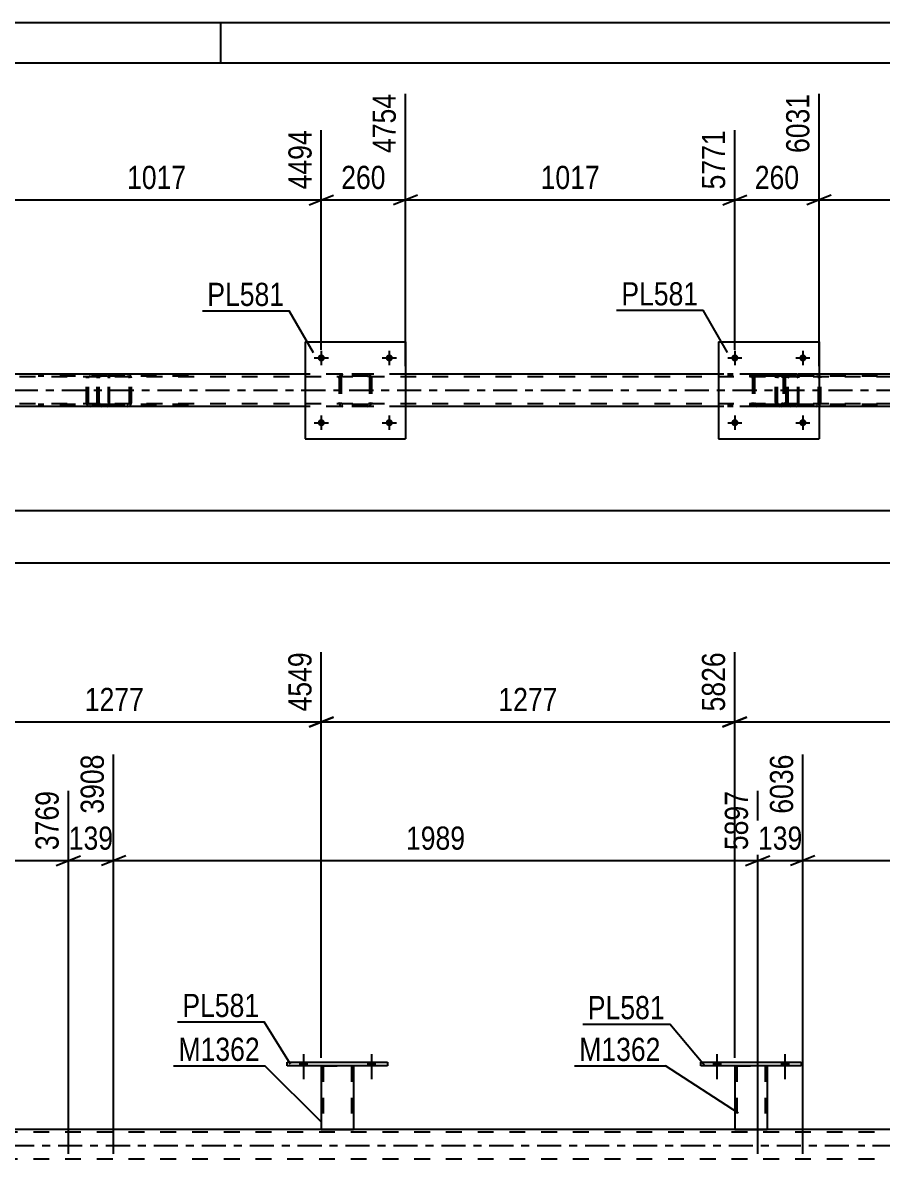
# Model space of a CAD drawing. Header units: millimetres. Extents: x 0 to 841, y 0 to 594.
# Drawn here: x 186.5 to 292.7, y 453.6 to 594 of the extents above; entities that cross this region are included whole.
import ezdxf

# ---------------------------------------------------------------- set-up
doc = ezdxf.new("R2010")
doc.units = ezdxf.units.MM
doc.linetypes.add('DXK_LINE_DOT2', pattern=[3.9198, 1.9599, -1.9599])
doc.linetypes.add('DXK_LINE_DOT3', pattern=[5.9187, 2.979, -0.9799, 0.9799, -0.9799])
doc.styles.add('Arial Narrow', font='ARIALN.TTF', dxfattribs={"height": 0.2})

# ---------------------------------------------------------------- blocks, each defined once
blk = doc.blocks.new('Unknown-247343380-1135 - 18088')
at = {"color": 5, "linetype": 'Continuous'}
for p, q in [((841, 594), (0, 594)), ((211, 589), (211, 594)), ((836, 589), (5, 589))]:
    blk.add_line(p, q, dxfattribs=at)
blk = doc.blocks.new('Part-247343380-18726 - 4602')
at = {"color": 7, "linetype": 'DXK_LINE_DOT2'}
for p, q in [((276.99, 550.55), (277.17, 550.59)), ((277.17, 550.59), (276.99, 550.55)), ((280.21, 550.59), (277.17, 550.59)), ((280.21, 550.59), (280.4, 550.55)), ((280.4, 550.55), (280.21, 550.59)), ((276.69, 550.11), (276.73, 550.29)), ((276.73, 550.29), (276.69, 550.11)), ((276.69, 550.11), (276.69, 547.07)), ((276.93, 550.11), (276.95, 550.2)), ((276.93, 550.11), (276.93, 547.07)), ((276.95, 550.2), (277, 550.28)), ((277, 550.28), (277.08, 550.33)), ((277.08, 550.33), (277.17, 550.35)), ((280.21, 550.35), (277.17, 550.35)), ((280.21, 550.35), (280.3, 550.33)), ((280.3, 550.33), (280.38, 550.28)), ((280.38, 550.28), (280.43, 550.2)), ((280.43, 550.2), (280.45, 550.11)), ((280.45, 550.11), (280.45, 547.07)), ((280.66, 550.29), (280.69, 550.11)), ((280.69, 550.11), (280.66, 550.29)), ((280.69, 550.11), (280.69, 547.07)), ((276.73, 546.88), (276.69, 547.07)), ((276.69, 547.07), (276.73, 546.88)), ((276.95, 546.98), (276.93, 547.07)), ((277, 546.9), (276.95, 546.98)), ((277.17, 546.59), (276.99, 546.62)), ((276.99, 546.62), (277.17, 546.59)), ((277.08, 546.85), (277, 546.9)), ((277.17, 546.83), (277.08, 546.85)), ((280.21, 546.83), (277.17, 546.83)), ((280.21, 546.59), (277.17, 546.59)), ((280.3, 546.85), (280.21, 546.83)), ((280.4, 546.62), (280.21, 546.59)), ((280.21, 546.59), (280.4, 546.62)), ((280.38, 546.9), (280.3, 546.85)), ((280.43, 546.98), (280.38, 546.9)), ((280.45, 547.07), (280.43, 546.98)), ((280.69, 547.07), (280.66, 546.88)), ((280.66, 546.88), (280.69, 547.07))]:
    blk.add_line(p, q, dxfattribs=at)
at = {"color": 7, "linetype": 'DXK_LINE_DOT3'}
blk.add_line((278.69, 548.59), (278.69, 548.59), dxfattribs=at)
at = {"color": 7, "linetype": 'DXK_LINE_DOT2'}
for centre, start, end in [((277.17, 550.11), 112.5, 157.5), ((277.17, 550.11), 112.5, 157.5), ((280.21, 550.11), 22.5, 67.5), ((280.21, 550.11), 22.5, 67.5), ((277.17, 547.07), 202.5, 247.5), ((277.17, 547.07), 202.5, 247.5), ((280.21, 547.07), 292.5, 337.5), ((280.21, 547.07), 292.5, 337.5)]:
    blk.add_arc(centre, 0.48, start, end, dxfattribs=at)
blk = doc.blocks.new('Part-247343380-4609 - 4602')
at = {"color": 7, "linetype": 'DXK_LINE_DOT2'}
for p, q in [((196.98, 550.59), (188.43, 550.59)), ((194.89, 550.59), (194.7, 550.55)), ((195.71, 550.59), (195.71, 550.35)), ((197.09, 550.55), (196.98, 550.59)), ((197.17, 550.45), (197.09, 550.55)), ((197.23, 550.29), (197.17, 550.45)), ((196.98, 550.35), (188.43, 550.35)), ((194.42, 550.24), (194.39, 550.11)), ((194.39, 547.07), (194.39, 550.11)), ((194.43, 550.29), (194.42, 550.24)), ((194.64, 550.11), (194.66, 550.2)), ((194.64, 547.07), (194.64, 550.11)), ((194.66, 550.2), (194.71, 550.28)), ((194.71, 550.28), (194.79, 550.33)), ((194.79, 550.33), (194.89, 550.35)), ((196.98, 550.35), (197.03, 550.33)), ((197.03, 550.33), (197.08, 550.28)), ((197.08, 550.28), (197.11, 550.2)), ((197.11, 550.2), (197.12, 550.11)), ((197.12, 547.07), (197.12, 550.11)), ((197.25, 550.11), (197.23, 550.29)), ((197.25, 547.07), (197.25, 550.11)), ((196.98, 546.83), (188.43, 546.83)), ((196.98, 546.59), (188.43, 546.59)), ((194.39, 547.07), (194.41, 546.98)), ((194.41, 546.98), (194.43, 546.88)), ((194.65, 547), (194.64, 547.07)), ((194.66, 546.98), (194.65, 547)), ((194.71, 546.9), (194.66, 546.98)), ((194.7, 546.62), (194.89, 546.59)), ((194.79, 546.85), (194.71, 546.9)), ((194.89, 546.83), (194.79, 546.85)), ((195.71, 546.59), (195.71, 546.83)), ((197.03, 546.85), (196.98, 546.83)), ((196.98, 546.59), (197.09, 546.62)), ((197.08, 546.9), (197.03, 546.85)), ((197.11, 546.98), (197.08, 546.9)), ((197.09, 546.62), (197.17, 546.73)), ((197.12, 547.07), (197.11, 546.98)), ((197.17, 546.73), (197.23, 546.88)), ((197.23, 546.88), (197.25, 547.07))]:
    blk.add_line(p, q, dxfattribs=at)
blk.add_arc((194.88, 547.08), 0.492, 203.8494, 248.8059, dxfattribs=at)
blk = doc.blocks.new('Part-247343380-4740 - 4602')
at = {"color": 2, "linetype": 'Continuous'}
for p, q in [((221.41, 550.59), (182.73, 550.59)), ((272.49, 550.59), (233.81, 550.59)), ((323.57, 550.59), (284.89, 550.59)), ((221.41, 546.59), (182.73, 546.59)), ((272.49, 546.59), (233.81, 546.59)), ((323.57, 546.59), (284.89, 546.59))]:
    blk.add_line(p, q, dxfattribs=at)
at = {"color": 7, "linetype": 'DXK_LINE_DOT2'}
for p, q in [((233.81, 550.59), (221.41, 550.59)), ((284.89, 550.59), (272.49, 550.59)), ((764.32, 550.27), (102.57, 550.27)), ((764.32, 546.91), (102.57, 546.91)), ((233.81, 546.59), (221.41, 546.59)), ((284.89, 546.59), (272.49, 546.59))]:
    blk.add_line(p, q, dxfattribs=at)
at = {"color": 7, "linetype": 'DXK_LINE_DOT3'}
blk.add_line((102.57, 548.59), (764.32, 548.59), dxfattribs=at)
blk = doc.blocks.new('Part-247343380-4612 - 4602')
at = {"color": 7, "linetype": 'DXK_LINE_DOT2'}
for p, q in [((196.22, 550.59), (196.02, 550.55)), ((206.99, 550.59), (196.22, 550.59)), ((199.65, 550.55), (199.45, 550.59)), ((195.73, 550.24), (195.71, 550.11)), ((195.71, 547.07), (195.71, 550.11)), ((195.74, 550.29), (195.73, 550.24)), ((195.96, 550.11), (195.98, 550.2)), ((195.96, 547.07), (195.96, 550.11)), ((195.98, 550.2), (196.04, 550.28)), ((196.04, 550.28), (196.12, 550.33)), ((196.12, 550.33), (196.22, 550.35)), ((206.99, 550.35), (196.22, 550.35)), ((199.45, 550.35), (199.55, 550.33)), ((199.55, 550.33), (199.63, 550.28)), ((199.63, 550.28), (199.69, 550.2)), ((199.69, 550.2), (199.71, 550.11)), ((199.71, 547.07), (199.71, 550.11)), ((199.93, 550.24), (199.92, 550.29)), ((199.96, 550.11), (199.93, 550.24)), ((199.96, 547.07), (199.96, 550.11)), ((195.71, 547.07), (195.72, 546.98)), ((195.72, 546.98), (195.74, 546.88)), ((195.97, 547), (195.96, 547.07)), ((195.98, 546.98), (195.97, 547)), ((196.04, 546.9), (195.98, 546.98)), ((196.02, 546.62), (196.22, 546.59)), ((196.12, 546.85), (196.04, 546.9)), ((196.22, 546.83), (196.12, 546.85)), ((206.99, 546.83), (196.22, 546.83)), ((206.99, 546.59), (196.22, 546.59)), ((199.55, 546.85), (199.45, 546.83)), ((199.45, 546.59), (199.65, 546.62)), ((199.63, 546.9), (199.55, 546.85)), ((199.69, 546.98), (199.63, 546.9)), ((199.69, 547), (199.71, 547.07)), ((199.69, 546.98), (199.69, 547)), ((199.92, 546.88), (199.94, 546.98)), ((199.94, 546.98), (199.96, 547.07))]:
    blk.add_line(p, q, dxfattribs=at)
for centre, start, end in [((199.47, 550.09), 24.32, 69.2417), ((196.2, 547.09), 204.32, 249.2417), ((199.47, 547.09), 290.7583, 335.68)]:
    blk.add_arc(centre, 0.496, start, end, dxfattribs=at)
blk = doc.blocks.new('Part-247343380-4615 - 4602')
at = {"color": 7, "linetype": 'DXK_LINE_DOT2'}
for p, q in [((282.12, 550.59), (273.57, 550.59)), ((280.02, 550.59), (279.83, 550.55)), ((280.84, 550.35), (280.84, 550.59)), ((282.22, 550.55), (282.12, 550.59)), ((282.31, 550.45), (282.22, 550.55)), ((282.37, 550.29), (282.31, 550.45)), ((282.12, 550.35), (273.57, 550.35)), ((279.56, 550.29), (279.52, 550.11)), ((279.52, 547.07), (279.52, 550.11)), ((279.77, 550.11), (279.79, 550.2)), ((279.77, 547.07), (279.77, 550.11)), ((279.79, 550.2), (279.85, 550.28)), ((279.85, 550.28), (279.93, 550.33)), ((279.93, 550.33), (280.02, 550.35)), ((282.12, 550.35), (282.17, 550.33)), ((282.17, 550.33), (282.21, 550.28)), ((282.21, 550.28), (282.24, 550.2)), ((282.24, 550.2), (282.25, 550.11)), ((282.25, 547.07), (282.25, 550.11)), ((282.39, 550.11), (282.37, 550.29)), ((282.39, 547.07), (282.39, 550.11)), ((282.12, 546.83), (273.57, 546.83)), ((282.12, 546.59), (273.57, 546.59)), ((279.52, 547.07), (279.54, 546.98)), ((279.54, 546.98), (279.56, 546.88)), ((279.79, 546.98), (279.77, 547.07)), ((279.85, 546.9), (279.79, 546.98)), ((279.83, 546.62), (280.02, 546.59)), ((279.93, 546.85), (279.85, 546.9)), ((280.02, 546.83), (279.93, 546.85)), ((280.84, 546.59), (280.84, 546.83)), ((282.17, 546.85), (282.12, 546.83)), ((282.12, 546.59), (282.22, 546.62)), ((282.21, 546.9), (282.17, 546.85)), ((282.24, 546.98), (282.21, 546.9)), ((282.22, 546.62), (282.31, 546.73)), ((282.25, 547.07), (282.24, 546.98)), ((282.31, 546.73), (282.37, 546.88)), ((282.37, 546.88), (282.39, 547.07))]:
    blk.add_line(p, q, dxfattribs=at)
for centre, start, end in [((280.01, 550.09), 111.1941, 156.1506), ((280.01, 547.08), 203.8494, 248.8059)]:
    blk.add_arc(centre, 0.492, start, end, dxfattribs=at)
blk = doc.blocks.new('Part-247343380-4618 - 4602')
at = {"color": 7, "linetype": 'DXK_LINE_DOT2'}
for p, q in [((281.35, 550.59), (281.15, 550.55)), ((292.12, 550.59), (281.35, 550.59)), ((284.78, 550.55), (284.59, 550.59)), ((280.88, 550.29), (280.84, 550.11)), ((280.84, 547.07), (280.84, 550.11)), ((281.09, 550.11), (281.11, 550.2)), ((281.09, 547.07), (281.09, 550.11)), ((281.11, 550.2), (281.17, 550.28)), ((281.17, 550.28), (281.25, 550.33)), ((281.25, 550.33), (281.35, 550.35)), ((292.12, 550.35), (281.35, 550.35)), ((284.59, 550.35), (284.68, 550.33)), ((284.68, 550.33), (284.77, 550.28)), ((284.77, 550.28), (284.82, 550.2)), ((284.82, 550.2), (284.84, 550.11)), ((284.84, 547.07), (284.84, 550.11)), ((285.07, 550.24), (285.06, 550.29)), ((285.1, 550.11), (285.07, 550.24)), ((285.1, 547.07), (285.1, 550.11)), ((280.84, 547.07), (280.86, 546.98)), ((280.86, 546.98), (280.88, 546.88)), ((281.11, 546.98), (281.09, 547.07)), ((281.17, 546.9), (281.11, 546.98)), ((281.15, 546.62), (281.35, 546.59)), ((281.25, 546.85), (281.17, 546.9)), ((281.35, 546.83), (281.25, 546.85)), ((292.12, 546.83), (281.35, 546.83)), ((292.12, 546.59), (281.35, 546.59)), ((284.68, 546.85), (284.59, 546.83)), ((284.59, 546.59), (284.78, 546.62)), ((284.77, 546.9), (284.68, 546.85)), ((284.82, 546.98), (284.77, 546.9)), ((284.84, 547.07), (284.82, 546.98)), ((285.06, 546.88), (285.08, 546.98)), ((285.08, 546.98), (285.1, 547.07))]:
    blk.add_line(p, q, dxfattribs=at)
for centre, start, end in [((281.33, 550.09), 110.7583, 155.68), ((284.6, 550.09), 24.32, 69.2417), ((281.33, 547.09), 204.32, 249.2417), ((284.6, 547.09), 290.7583, 335.68)]:
    blk.add_arc(centre, 0.496, start, end, dxfattribs=at)
blk = doc.blocks.new('Part-247343380-18725 - 4602')
at = {"color": 2, "linetype": 'Continuous'}
for p, q in [((221.41, 554.59), (221.41, 542.59)), ((221.41, 554.59), (233.81, 554.59)), ((233.81, 554.59), (233.81, 542.59)), ((221.41, 542.59), (233.81, 542.59))]:
    blk.add_line(p, q, dxfattribs=at)
blk = doc.blocks.new('Part-247343380-18727 - 4602')
at = {"color": 2, "linetype": 'Continuous'}
for p, q in [((272.49, 554.59), (272.49, 542.59)), ((272.49, 554.59), (284.89, 554.59)), ((284.89, 554.59), (284.89, 542.59)), ((272.49, 542.59), (284.89, 542.59))]:
    blk.add_line(p, q, dxfattribs=at)
blk = doc.blocks.new('Bolt-247343380-18754 - 4602')
at = {"linetype": 'Continuous'}
for points in [[(223.85, 552.59, -1), (222.97, 552.59, -1)], [(232.25, 552.59, -1), (231.37, 552.59, -1)]]:
    blk.add_hatch(color=1, dxfattribs=at).paths.add_polyline_path(points)
at = {"color": 1, "linetype": 'Continuous'}
for p, q in [((223.41, 553.47), (223.41, 551.71)), ((231.81, 553.47), (231.81, 551.71)), ((222.53, 552.59), (224.29, 552.59)), ((230.93, 552.59), (232.69, 552.59))]:
    blk.add_line(p, q, dxfattribs=at)
blk = doc.blocks.new('Part-247343380-18724 - 4602')
at = {"color": 7, "linetype": 'DXK_LINE_DOT2'}
for p, q in [((225.91, 550.55), (226.09, 550.59)), ((226.09, 550.59), (225.91, 550.55)), ((229.13, 550.59), (226.09, 550.59)), ((229.13, 550.59), (229.32, 550.55)), ((229.32, 550.55), (229.13, 550.59)), ((225.61, 550.11), (225.65, 550.29)), ((225.65, 550.29), (225.61, 550.11)), ((225.61, 550.11), (225.61, 547.07)), ((225.85, 550.11), (225.87, 550.2)), ((225.85, 550.11), (225.85, 547.07)), ((225.87, 550.2), (225.92, 550.28)), ((225.92, 550.28), (226, 550.33)), ((226, 550.33), (226.09, 550.35)), ((229.13, 550.35), (226.09, 550.35)), ((229.13, 550.35), (229.22, 550.33)), ((229.22, 550.33), (229.3, 550.28)), ((229.3, 550.28), (229.35, 550.2)), ((229.35, 550.2), (229.37, 550.11)), ((229.37, 550.11), (229.37, 547.07)), ((229.58, 550.29), (229.61, 550.11)), ((229.61, 550.11), (229.58, 550.29)), ((229.61, 550.11), (229.61, 547.07)), ((225.65, 546.88), (225.61, 547.07)), ((225.61, 547.07), (225.65, 546.88)), ((225.87, 546.98), (225.85, 547.07)), ((225.92, 546.9), (225.87, 546.98)), ((226.09, 546.59), (225.91, 546.62)), ((225.91, 546.62), (226.09, 546.59)), ((226, 546.85), (225.92, 546.9)), ((226.09, 546.83), (226, 546.85)), ((229.13, 546.83), (226.09, 546.83)), ((229.13, 546.59), (226.09, 546.59)), ((229.22, 546.85), (229.13, 546.83)), ((229.32, 546.62), (229.13, 546.59)), ((229.13, 546.59), (229.32, 546.62)), ((229.3, 546.9), (229.22, 546.85)), ((229.35, 546.98), (229.3, 546.9)), ((229.37, 547.07), (229.35, 546.98)), ((229.61, 547.07), (229.58, 546.88)), ((229.58, 546.88), (229.61, 547.07))]:
    blk.add_line(p, q, dxfattribs=at)
at = {"color": 7, "linetype": 'DXK_LINE_DOT3'}
blk.add_line((227.61, 548.59), (227.61, 548.59), dxfattribs=at)
at = {"color": 7, "linetype": 'DXK_LINE_DOT2'}
for centre, start, end in [((226.09, 550.11), 112.5, 157.5), ((226.09, 550.11), 112.5, 157.5), ((229.13, 550.11), 22.5, 67.5), ((229.13, 550.11), 22.5, 67.5), ((226.09, 547.07), 202.5, 247.5), ((226.09, 547.07), 202.5, 247.5), ((229.13, 547.07), 292.5, 337.5), ((229.13, 547.07), 292.5, 337.5)]:
    blk.add_arc(centre, 0.48, start, end, dxfattribs=at)
blk = doc.blocks.new('Bolt-247343380-18753 - 4602')
at = {"linetype": 'Continuous'}
for points in [[(223.85, 544.59, -1), (222.97, 544.59, -1)], [(232.25, 544.59, -1), (231.37, 544.59, -1)]]:
    blk.add_hatch(color=1, dxfattribs=at).paths.add_polyline_path(points)
at = {"color": 1, "linetype": 'Continuous'}
for p, q in [((223.41, 545.47), (223.41, 543.71)), ((231.81, 545.47), (231.81, 543.71)), ((222.53, 544.59), (224.29, 544.59)), ((230.93, 544.59), (232.69, 544.59))]:
    blk.add_line(p, q, dxfattribs=at)
blk = doc.blocks.new('Bolt-247343380-18755 - 4602')
at = {"linetype": 'Continuous'}
for points in [[(274.93, 544.59, -1), (274.05, 544.59, -1)], [(283.33, 544.59, -1), (282.45, 544.59, -1)]]:
    blk.add_hatch(color=1, dxfattribs=at).paths.add_polyline_path(points)
at = {"color": 1, "linetype": 'Continuous'}
for p, q in [((274.49, 545.47), (274.49, 543.71)), ((282.89, 545.47), (282.89, 543.71)), ((273.61, 544.59), (275.37, 544.59)), ((282.01, 544.59), (283.77, 544.59))]:
    blk.add_line(p, q, dxfattribs=at)
blk = doc.blocks.new('Bolt-247343380-18756 - 4602')
at = {"linetype": 'Continuous'}
for points in [[(274.93, 552.59, -1), (274.05, 552.59, -1)], [(283.33, 552.59, -1), (282.45, 552.59, -1)]]:
    blk.add_hatch(color=1, dxfattribs=at).paths.add_polyline_path(points)
at = {"color": 1, "linetype": 'Continuous'}
for p, q in [((274.49, 553.47), (274.49, 551.71)), ((282.89, 553.47), (282.89, 551.71)), ((273.61, 552.59), (275.37, 552.59)), ((282.01, 552.59), (283.77, 552.59))]:
    blk.add_line(p, q, dxfattribs=at)
blk = doc.blocks.new('Part-247343380-19154 - 4843')
at = {"color": 2, "linetype": 'Continuous'}
for p, q in [((274.48, 465.12), (274.48, 457.28)), ((278.48, 465.12), (278.48, 457.28)), ((274.48, 457.28), (278.48, 457.28))]:
    blk.add_line(p, q, dxfattribs=at)
at = {"color": 7, "linetype": 'DXK_LINE_DOT2'}
for p, q in [((274.48, 465.12), (278.48, 465.12)), ((274.48, 465.12), (274.48, 465.12)), ((274.48, 465.12), (274.48, 465.12)), ((274.72, 465.12), (274.72, 457.28)), ((278.24, 465.12), (278.24, 457.28)), ((278.48, 465.12), (278.48, 465.12)), ((278.48, 465.12), (278.48, 465.12)), ((278.18, 457.28), (278.22, 457.28)), ((278.18, 457.28), (278.22, 457.28)), ((278.22, 457.28), (278.24, 457.28)), ((278.22, 457.28), (278.24, 457.28))]:
    blk.add_line(p, q, dxfattribs=at)
blk = doc.blocks.new('Part-247343380-4993 - 4843')
at = {"color": 2, "linetype": 'Continuous'}
blk.add_line((756.18, 457.28), (54.76, 457.28), dxfattribs=at)
at = {"color": 7, "linetype": 'DXK_LINE_DOT2'}
for p, q in [((762.1, 456.96), (54.76, 456.96)), ((762.1, 453.6), (54.76, 453.6))]:
    blk.add_line(p, q, dxfattribs=at)
at = {"color": 7, "linetype": 'DXK_LINE_DOT3'}
blk.add_line((54.76, 455.28), (762.1, 455.28), dxfattribs=at)
blk = doc.blocks.new('Part-247343380-19155 - 4843')
at = {"color": 2, "linetype": 'Continuous'}
for p, q in [((270.28, 465.12), (270.28, 465.6)), ((270.28, 465.6), (282.68, 465.6)), ((282.68, 465.12), (270.28, 465.12)), ((282.68, 465.6), (282.68, 465.12))]:
    blk.add_line(p, q, dxfattribs=at)
blk = doc.blocks.new('Bolt-247343380-19182 - 4843')
at = {"linetype": 'Continuous'}
for points in [[(220.76, 465.12), (221.64, 465.12), (221.64, 465.6), (220.76, 465.6)], [(229.16, 465.12), (230.04, 465.12), (230.04, 465.6), (229.16, 465.6)]]:
    blk.add_hatch(color=1, dxfattribs=at).paths.add_polyline_path(points)
at = {"color": 1, "linetype": 'Continuous'}
for p, q in [((221.2, 466.6), (221.2, 463.48)), ((229.6, 466.6), (229.6, 463.48)), ((220.76, 465.6), (220.76, 465.12)), ((221.64, 465.6), (221.64, 465.12)), ((229.16, 465.6), (229.16, 465.12)), ((230.04, 465.6), (230.04, 465.12))]:
    blk.add_line(p, q, dxfattribs=at)
blk = doc.blocks.new('Part-247343380-19152 - 4843')
at = {"color": 2, "linetype": 'Continuous'}
for p, q in [((223.4, 465.12), (223.4, 457.28)), ((227.4, 465.12), (227.4, 457.28)), ((223.4, 457.28), (227.4, 457.28))]:
    blk.add_line(p, q, dxfattribs=at)
at = {"color": 7, "linetype": 'DXK_LINE_DOT2'}
for p, q in [((223.4, 465.12), (227.4, 465.12)), ((223.4, 465.12), (223.4, 465.12)), ((223.4, 465.12), (223.4, 465.12)), ((223.64, 465.12), (223.64, 457.28)), ((227.16, 465.12), (227.16, 457.28)), ((227.4, 465.12), (227.4, 465.12)), ((227.4, 465.12), (227.4, 465.12)), ((227.1, 457.28), (227.14, 457.28)), ((227.1, 457.28), (227.14, 457.28)), ((227.14, 457.28), (227.16, 457.28)), ((227.14, 457.28), (227.16, 457.28))]:
    blk.add_line(p, q, dxfattribs=at)
blk = doc.blocks.new('Part-247343380-19153 - 4843')
at = {"color": 2, "linetype": 'Continuous'}
for p, q in [((219.2, 465.12), (219.2, 465.6)), ((219.2, 465.6), (231.6, 465.6)), ((231.6, 465.12), (219.2, 465.12)), ((231.6, 465.6), (231.6, 465.12))]:
    blk.add_line(p, q, dxfattribs=at)
blk = doc.blocks.new('Bolt-247343380-19181 - 4843')
at = {"linetype": 'Continuous'}
for points in [[(220.76, 465.12), (221.64, 465.12), (221.64, 465.6), (220.76, 465.6)], [(229.16, 465.12), (230.04, 465.12), (230.04, 465.6), (229.16, 465.6)]]:
    blk.add_hatch(color=1, dxfattribs=at).paths.add_polyline_path(points)
at = {"color": 1, "linetype": 'Continuous'}
for p, q in [((221.2, 466.6), (221.2, 463.48)), ((229.6, 466.6), (229.6, 463.48)), ((220.76, 465.6), (220.76, 465.12)), ((221.64, 465.6), (221.64, 465.12)), ((229.16, 465.6), (229.16, 465.12)), ((230.04, 465.6), (230.04, 465.12))]:
    blk.add_line(p, q, dxfattribs=at)
blk = doc.blocks.new('Bolt-247343380-19183 - 4843')
at = {"linetype": 'Continuous'}
for points in [[(271.84, 465.12), (272.72, 465.12), (272.72, 465.6), (271.84, 465.6)], [(280.24, 465.12), (281.12, 465.12), (281.12, 465.6), (280.24, 465.6)]]:
    blk.add_hatch(color=1, dxfattribs=at).paths.add_polyline_path(points)
at = {"color": 1, "linetype": 'Continuous'}
for p, q in [((272.28, 466.6), (272.28, 463.48)), ((280.68, 466.6), (280.68, 463.48)), ((271.84, 465.6), (271.84, 465.12)), ((272.72, 465.6), (272.72, 465.12)), ((280.24, 465.6), (280.24, 465.12)), ((281.12, 465.6), (281.12, 465.12))]:
    blk.add_line(p, q, dxfattribs=at)
blk = doc.blocks.new('Bolt-247343380-19184 - 4843')
at = {"linetype": 'Continuous'}
for points in [[(271.84, 465.12), (272.72, 465.12), (272.72, 465.6), (271.84, 465.6)], [(280.24, 465.12), (281.12, 465.12), (281.12, 465.6), (280.24, 465.6)]]:
    blk.add_hatch(color=1, dxfattribs=at).paths.add_polyline_path(points)
at = {"color": 1, "linetype": 'Continuous'}
for p, q in [((272.28, 466.6), (272.28, 463.48)), ((280.68, 466.6), (280.68, 463.48)), ((271.84, 465.6), (271.84, 465.12)), ((272.72, 465.6), (272.72, 465.12)), ((280.24, 465.6), (280.24, 465.12)), ((281.12, 465.6), (281.12, 465.12))]:
    blk.add_line(p, q, dxfattribs=at)
blk = doc.blocks.new('StraightDimension-247343380-31595 - 4602')
at = {"color": 7, "linetype": 'Continuous'}
for p, q in [((182.73, 551.59), (182.73, 585.22)), ((223.41, 553.59), (223.41, 580.72)), ((184.23, 572.71), (181.23, 571.51)), ((182.73, 572.11), (223.41, 572.11)), ((221.91, 571.51), (224.91, 572.71))]:
    blk.add_line(p, q, dxfattribs=at)
at = {"color": 0}
blk.add_wipeout([(207.33, 572.86), (207.33, 577.06), (198.82, 577.06), (198.82, 572.86)], dxfattribs=at)
at = {"color": 3, "style": 'Arial Narrow'}
blk.add_text('1017', height=2.863, dxfattribs=at).set_placement((199.42, 573.46))
at = {"color": 0, "linetype": 'Continuous'}
blk.add_wipeout([(222.81, 581.32), (218.61, 581.32), (218.61, 572.81), (222.81, 572.81)], dxfattribs=at)
at = {"color": 3, "linetype": 'Continuous', "style": 'Arial Narrow'}
blk.add_text('4494', height=2.863, rotation=90.0002, dxfattribs=at).set_placement((222.21, 573.41))
blk = doc.blocks.new('StraightDimension-247343380-4778 - 4602')
at = {"color": 7, "linetype": 'Continuous'}
blk.add_line((65.45, 533.74), (764.32, 533.74), dxfattribs=at)
blk = doc.blocks.new('StraightDimension-247343380-21976 - 4602')
at = {"color": 7, "linetype": 'Continuous'}
blk.add_line((64.81, 527.29), (764.96, 527.29), dxfattribs=at)
blk = doc.blocks.new('StraightDimension-247343380-31591 - 4602')
at = {"color": 7, "linetype": 'Continuous'}
for p, q in [((284.89, 551.59), (284.89, 585.22)), ((325.57, 553.59), (325.57, 580.72)), ((286.39, 572.71), (283.39, 571.51)), ((284.89, 572.11), (325.57, 572.11)), ((324.07, 571.51), (327.07, 572.71))]:
    blk.add_line(p, q, dxfattribs=at)
at = {"color": 0}
blk.add_wipeout([(309.49, 572.86), (309.49, 577.06), (300.98, 577.06), (300.98, 572.86)], dxfattribs=at)
at = {"color": 3, "style": 'Arial Narrow'}
blk.add_text('1017', height=2.863, dxfattribs=at).set_placement((301.58, 573.46))
at = {"color": 0, "linetype": 'Continuous'}
blk.add_wipeout([(324.97, 581.32), (320.77, 581.32), (320.77, 572.81), (324.97, 572.81)], dxfattribs=at)
at = {"color": 3, "linetype": 'Continuous', "style": 'Arial Narrow'}
blk.add_text('7048', height=2.863, rotation=90.0002, dxfattribs=at).set_placement((324.37, 573.41))
blk = doc.blocks.new('StraightDimension-247343380-31592 - 4602')
at = {"color": 7, "linetype": 'Continuous'}
for p, q in [((284.89, 551.59), (284.89, 585.22)), ((274.49, 553.59), (274.49, 580.72)), ((272.99, 571.51), (275.99, 572.71)), ((274.49, 572.11), (284.89, 572.11)), ((286.39, 572.71), (283.39, 571.51))]:
    blk.add_line(p, q, dxfattribs=at)
at = {"color": 0}
blk.add_wipeout([(283.04, 572.86), (283.04, 577.06), (276.35, 577.06), (276.35, 572.86)], dxfattribs=at)
at = {"color": 3, "style": 'Arial Narrow'}
blk.add_text('260', height=2.863, dxfattribs=at).set_placement((276.95, 573.46))
at = {"color": 0, "linetype": 'Continuous'}
blk.add_wipeout([(284.29, 585.82), (280.09, 585.82), (280.09, 577.31), (284.29, 577.31)], dxfattribs=at)
at = {"color": 3, "linetype": 'Continuous', "style": 'Arial Narrow'}
blk.add_text('6031', height=2.863, rotation=90.0002, dxfattribs=at).set_placement((283.69, 577.91))
blk = doc.blocks.new('StraightDimension-247343380-31593 - 4602')
at = {"color": 7, "linetype": 'Continuous'}
for p, q in [((233.81, 551.59), (233.81, 585.22)), ((274.49, 553.59), (274.49, 580.72)), ((235.31, 572.71), (232.31, 571.51)), ((233.81, 572.11), (274.49, 572.11)), ((272.99, 571.51), (275.99, 572.71))]:
    blk.add_line(p, q, dxfattribs=at)
at = {"color": 0}
blk.add_wipeout([(258.41, 572.86), (258.41, 577.06), (249.9, 577.06), (249.9, 572.86)], dxfattribs=at)
at = {"color": 3, "style": 'Arial Narrow'}
blk.add_text('1017', height=2.863, dxfattribs=at).set_placement((250.5, 573.46))
at = {"color": 0, "linetype": 'Continuous'}
blk.add_wipeout([(273.89, 581.32), (269.69, 581.32), (269.69, 572.81), (273.89, 572.81)], dxfattribs=at)
at = {"color": 3, "linetype": 'Continuous', "style": 'Arial Narrow'}
blk.add_text('5771', height=2.863, rotation=90.0002, dxfattribs=at).set_placement((273.29, 573.41))
blk = doc.blocks.new('StraightDimension-247343380-31594 - 4602')
at = {"color": 7, "linetype": 'Continuous'}
for p, q in [((233.81, 551.59), (233.81, 585.22)), ((223.41, 553.59), (223.41, 580.72)), ((221.91, 571.51), (224.91, 572.71)), ((223.41, 572.11), (233.81, 572.11)), ((235.31, 572.71), (232.31, 571.51))]:
    blk.add_line(p, q, dxfattribs=at)
at = {"color": 0}
blk.add_wipeout([(231.95, 572.86), (231.95, 577.06), (225.27, 577.06), (225.27, 572.86)], dxfattribs=at)
at = {"color": 3, "style": 'Arial Narrow'}
blk.add_text('260', height=2.863, dxfattribs=at).set_placement((225.87, 573.46))
at = {"color": 0, "linetype": 'Continuous'}
blk.add_wipeout([(233.21, 585.82), (229.01, 585.82), (229.01, 577.31), (233.21, 577.31)], dxfattribs=at)
at = {"color": 3, "linetype": 'Continuous', "style": 'Arial Narrow'}
blk.add_text('4754', height=2.863, rotation=90.0002, dxfattribs=at).set_placement((232.61, 577.91))
blk = doc.blocks.new('StraightDimension-247343380-5771 - 4843')
at = {"color": 7, "linetype": 'Continuous'}
for p, q in [((197.75, 454.28), (197.75, 503.6)), ((192.17, 454.28), (192.17, 499.1)), ((190.67, 489.89), (193.67, 491.09)), ((192.17, 490.49), (197.75, 490.49)), ((199.25, 491.09), (196.25, 489.89))]:
    blk.add_line(p, q, dxfattribs=at)
at = {"color": 0}
blk.add_wipeout([(198.3, 491.24), (198.3, 495.44), (191.62, 495.44), (191.62, 491.24)], dxfattribs=at)
at = {"color": 3, "style": 'Arial Narrow'}
blk.add_text('139', height=2.863, dxfattribs=at).set_placement((192.22, 491.84))
at = {"color": 0, "linetype": 'Continuous'}
blk.add_wipeout([(197.15, 504.2), (192.95, 504.2), (192.95, 495.69), (197.15, 495.69)], dxfattribs=at)
at = {"color": 3, "linetype": 'Continuous', "style": 'Arial Narrow'}
blk.add_text('3908', height=2.863, rotation=90.0002, dxfattribs=at).set_placement((196.55, 496.29))
blk = doc.blocks.new('StraightDimension-247343380-32863 - 4843')
at = {"color": 7, "linetype": 'Continuous'}
for p, q in [((223.4, 466.12), (223.4, 516.23)), ((274.48, 466.12), (274.48, 516.23)), ((224.9, 508.22), (221.9, 507.02)), ((223.4, 507.62), (274.48, 507.62)), ((272.98, 507.02), (275.98, 508.22))]:
    blk.add_line(p, q, dxfattribs=at)
at = {"color": 0}
blk.add_wipeout([(253.19, 508.37), (253.19, 512.57), (244.68, 512.57), (244.68, 508.37)], dxfattribs=at)
at = {"color": 3, "style": 'Arial Narrow'}
blk.add_text('1277', height=2.863, dxfattribs=at).set_placement((245.28, 508.97))
at = {"color": 0, "linetype": 'Continuous'}
blk.add_wipeout([(273.88, 516.83), (269.68, 516.83), (269.68, 508.32), (273.88, 508.32)], dxfattribs=at)
at = {"color": 3, "linetype": 'Continuous', "style": 'Arial Narrow'}
blk.add_text('5826', height=2.863, rotation=90.0002, dxfattribs=at).set_placement((273.28, 508.92))
blk = doc.blocks.new('StraightDimension-247343380-5747 - 4843')
at = {"color": 7, "linetype": 'Continuous'}
for p, q in [((112.61, 454.28), (112.61, 499.1)), ((192.17, 454.28), (192.17, 499.1)), ((114.11, 491.09), (111.11, 489.89)), ((112.61, 490.49), (192.17, 490.49)), ((190.67, 489.89), (193.67, 491.09))]:
    blk.add_line(p, q, dxfattribs=at)
at = {"color": 0}
blk.add_wipeout([(156.65, 491.24), (156.65, 495.44), (148.14, 495.44), (148.14, 491.24)], dxfattribs=at)
at = {"color": 3, "style": 'Arial Narrow'}
blk.add_text('1989', height=2.863, dxfattribs=at).set_placement((148.74, 491.84))
at = {"color": 0, "linetype": 'Continuous'}
blk.add_wipeout([(191.57, 499.7), (187.37, 499.7), (187.37, 491.19), (191.57, 491.19)], dxfattribs=at)
at = {"color": 3, "linetype": 'Continuous', "style": 'Arial Narrow'}
blk.add_text('3769', height=2.863, rotation=90.0002, dxfattribs=at).set_placement((190.97, 491.79))
blk = doc.blocks.new('StraightDimension-247343380-5795 - 4843')
at = {"color": 7, "linetype": 'Continuous'}
for p, q in [((197.75, 454.28), (197.75, 503.6)), ((277.31, 454.28), (277.31, 499.1)), ((199.25, 491.09), (196.25, 489.89)), ((197.75, 490.49), (277.31, 490.49)), ((275.81, 489.89), (278.81, 491.09))]:
    blk.add_line(p, q, dxfattribs=at)
at = {"color": 0}
blk.add_wipeout([(241.78, 491.24), (241.78, 495.44), (233.27, 495.44), (233.27, 491.24)], dxfattribs=at)
at = {"color": 3, "style": 'Arial Narrow'}
blk.add_text('1989', height=2.863, dxfattribs=at).set_placement((233.87, 491.84))
at = {"color": 0, "linetype": 'Continuous'}
blk.add_wipeout([(276.71, 499.7), (272.51, 499.7), (272.51, 491.19), (276.71, 491.19)], dxfattribs=at)
at = {"color": 3, "linetype": 'Continuous', "style": 'Arial Narrow'}
blk.add_text('5897', height=2.863, rotation=90.0002, dxfattribs=at).set_placement((276.11, 491.79))
blk = doc.blocks.new('StraightDimension-247343380-5819 - 4843')
at = {"color": 7, "linetype": 'Continuous'}
for p, q in [((282.88, 454.28), (282.88, 503.6)), ((277.31, 454.28), (277.31, 499.1)), ((275.81, 489.89), (278.81, 491.09)), ((277.31, 490.49), (282.88, 490.49)), ((284.38, 491.09), (281.38, 489.89))]:
    blk.add_line(p, q, dxfattribs=at)
at = {"color": 0}
blk.add_wipeout([(283.44, 491.24), (283.44, 495.44), (276.75, 495.44), (276.75, 491.24)], dxfattribs=at)
at = {"color": 3, "style": 'Arial Narrow'}
blk.add_text('139', height=2.863, dxfattribs=at).set_placement((277.35, 491.84))
at = {"color": 0, "linetype": 'Continuous'}
blk.add_wipeout([(282.28, 504.2), (278.08, 504.2), (278.08, 495.69), (282.28, 495.69)], dxfattribs=at)
at = {"color": 3, "linetype": 'Continuous', "style": 'Arial Narrow'}
blk.add_text('6036', height=2.863, rotation=90.0002, dxfattribs=at).set_placement((281.68, 496.29))
blk = doc.blocks.new('StraightDimension-247343380-5843 - 4843')
at = {"color": 7, "linetype": 'Continuous'}
for p, q in [((282.88, 454.28), (282.88, 503.6)), ((362.44, 454.28), (362.44, 499.1)), ((284.38, 491.09), (281.38, 489.89)), ((282.88, 490.49), (362.44, 490.49)), ((360.94, 489.89), (363.94, 491.09))]:
    blk.add_line(p, q, dxfattribs=at)
at = {"color": 0}
blk.add_wipeout([(326.92, 491.24), (326.92, 495.44), (318.41, 495.44), (318.41, 491.24)], dxfattribs=at)
at = {"color": 3, "style": 'Arial Narrow'}
blk.add_text('1989', height=2.863, dxfattribs=at).set_placement((319.01, 491.84))
at = {"color": 0, "linetype": 'Continuous'}
blk.add_wipeout([(361.84, 499.7), (357.64, 499.7), (357.64, 491.19), (361.84, 491.19)], dxfattribs=at)
at = {"color": 3, "linetype": 'Continuous', "style": 'Arial Narrow'}
blk.add_text('8025', height=2.863, rotation=90.0002, dxfattribs=at).set_placement((361.24, 491.79))
blk = doc.blocks.new('StraightDimension-247343380-32862 - 4843')
at = {"color": 7, "linetype": 'Continuous'}
for p, q in [((274.48, 466.12), (274.48, 516.23)), ((325.56, 466.12), (325.56, 516.23)), ((275.98, 508.22), (272.98, 507.02)), ((274.48, 507.62), (325.56, 507.62)), ((324.06, 507.02), (327.06, 508.22))]:
    blk.add_line(p, q, dxfattribs=at)
at = {"color": 0}
blk.add_wipeout([(304.28, 508.37), (304.28, 512.57), (295.76, 512.57), (295.76, 508.37)], dxfattribs=at)
at = {"color": 3, "style": 'Arial Narrow'}
blk.add_text('1277', height=2.863, dxfattribs=at).set_placement((296.36, 508.97))
at = {"color": 0, "linetype": 'Continuous'}
blk.add_wipeout([(324.96, 516.83), (320.76, 516.83), (320.76, 508.32), (324.96, 508.32)], dxfattribs=at)
at = {"color": 3, "linetype": 'Continuous', "style": 'Arial Narrow'}
blk.add_text('7103', height=2.863, rotation=90.0002, dxfattribs=at).set_placement((324.36, 508.92))
blk = doc.blocks.new('StraightDimension-247343380-32864 - 4843')
at = {"color": 7, "linetype": 'Continuous'}
for p, q in [((172.32, 466.12), (172.32, 516.23)), ((223.4, 466.12), (223.4, 516.23)), ((173.82, 508.22), (170.82, 507.02)), ((172.32, 507.62), (223.4, 507.62)), ((221.9, 507.02), (224.9, 508.22))]:
    blk.add_line(p, q, dxfattribs=at)
at = {"color": 0}
blk.add_wipeout([(202.11, 508.37), (202.11, 512.57), (193.6, 512.57), (193.6, 508.37)], dxfattribs=at)
at = {"color": 3, "style": 'Arial Narrow'}
blk.add_text('1277', height=2.863, dxfattribs=at).set_placement((194.2, 508.97))
at = {"color": 0, "linetype": 'Continuous'}
blk.add_wipeout([(222.8, 516.83), (218.6, 516.83), (218.6, 508.32), (222.8, 508.32)], dxfattribs=at)
at = {"color": 3, "linetype": 'Continuous', "style": 'Arial Narrow'}
blk.add_text('4549', height=2.863, rotation=90.0002, dxfattribs=at).set_placement((222.2, 508.92))
blk = doc.blocks.new('Mark-247343380-32331 - 4602')
at = {"color": 0}
blk.add_wipeout([(218.83, 559.01), (218.83, 562.01), (209.33, 562.01), (209.33, 559.01)], dxfattribs=at)
blk.add_wipeout([(218.83, 559.01), (218.83, 562.01), (209.33, 562.01), (209.33, 559.01)], dxfattribs=at)
at = {"color": 30, "linetype": 'Continuous'}
for p in [(208.73, 558.41), (222.43, 553.22)]:
    blk.add_line(p, (219.43, 558.41), dxfattribs=at)
at = {"color": 3, "style": 'Arial Narrow'}
blk.add_text('PL581', height=2.863, dxfattribs=at).set_placement((209.33, 559.01))
blk = doc.blocks.new('Mark-247343380-32334 - 4602')
at = {"color": 0}
blk.add_wipeout([(269.97, 559.08), (269.97, 562.08), (260.47, 562.08), (260.47, 559.08)], dxfattribs=at)
blk.add_wipeout([(269.97, 559.08), (269.97, 562.08), (260.47, 562.08), (260.47, 559.08)], dxfattribs=at)
at = {"color": 30, "linetype": 'Continuous'}
for p in [(259.87, 558.48), (273.57, 553.28)]:
    blk.add_line(p, (270.57, 558.48), dxfattribs=at)
at = {"color": 3, "style": 'Arial Narrow'}
blk.add_text('PL581', height=2.863, dxfattribs=at).set_placement((260.47, 559.08))
blk = doc.blocks.new('Mark-247343380-33064 - 4843')
at = {"color": 0}
blk.add_wipeout([(215.82, 465.75), (215.82, 468.75), (205.77, 468.75), (205.77, 465.75)], dxfattribs=at)
blk.add_wipeout([(215.82, 465.75), (215.82, 468.75), (205.77, 468.75), (205.77, 465.75)], dxfattribs=at)
at = {"color": 30, "linetype": 'Continuous'}
for p in [(205.17, 465.15), (223.4, 458.22)]:
    blk.add_line(p, (216.42, 465.15), dxfattribs=at)
at = {"color": 3, "style": 'Arial Narrow'}
blk.add_text('M1362', height=2.863, dxfattribs=at).set_placement((205.77, 465.75))
blk = doc.blocks.new('Mark-247343380-33067 - 4843')
at = {"color": 0}
blk.add_wipeout([(215.75, 471.17), (215.75, 474.17), (206.25, 474.17), (206.25, 471.17)], dxfattribs=at)
blk.add_wipeout([(215.75, 471.17), (215.75, 474.17), (206.25, 474.17), (206.25, 471.17)], dxfattribs=at)
at = {"color": 30, "linetype": 'Continuous'}
for p in [(205.65, 470.57), (219.62, 465.33)]:
    blk.add_line(p, (216.35, 470.57), dxfattribs=at)
at = {"color": 3, "style": 'Arial Narrow'}
blk.add_text('PL581', height=2.863, dxfattribs=at).set_placement((206.25, 471.17))
blk = doc.blocks.new('Mark-247343380-33070 - 4843')
at = {"color": 0}
blk.add_wipeout([(265.32, 465.74), (265.32, 468.74), (255.27, 468.74), (255.27, 465.74)], dxfattribs=at)
blk.add_wipeout([(265.32, 465.74), (265.32, 468.74), (255.27, 468.74), (255.27, 465.74)], dxfattribs=at)
at = {"color": 30, "linetype": 'Continuous'}
for p in [(254.67, 465.14), (274.92, 459.29)]:
    blk.add_line(p, (265.92, 465.14), dxfattribs=at)
at = {"color": 3, "style": 'Arial Narrow'}
blk.add_text('M1362', height=2.863, dxfattribs=at).set_placement((255.27, 465.74))
blk = doc.blocks.new('Mark-247343380-33073 - 4843')
at = {"color": 0}
blk.add_wipeout([(265.84, 470.9), (265.84, 473.9), (256.33, 473.9), (256.33, 470.9)], dxfattribs=at)
blk.add_wipeout([(265.84, 470.9), (265.84, 473.9), (256.33, 473.9), (256.33, 470.9)], dxfattribs=at)
at = {"color": 30, "linetype": 'Continuous'}
for p in [(255.73, 470.3), (270.75, 465.2)]:
    blk.add_line(p, (266.44, 470.3), dxfattribs=at)
at = {"color": 3, "style": 'Arial Narrow'}
blk.add_text('PL581', height=2.863, dxfattribs=at).set_placement((256.33, 470.9))

msp = doc.modelspace()

# ---------------------------------------------------------------- block references
for name in ['Unknown-247343380-1135 - 18088', 'Part-247343380-18725 - 4602', 'Bolt-247343380-18754 - 4602', 'Part-247343380-18727 - 4602', 'Bolt-247343380-18756 - 4602', 'Part-247343380-4740 - 4602', 'Part-247343380-4609 - 4602', 'Part-247343380-4612 - 4602', 'Part-247343380-18724 - 4602', 'Part-247343380-4615 - 4602', 'Part-247343380-18726 - 4602', 'Part-247343380-4618 - 4602', 'Bolt-247343380-18753 - 4602', 'Bolt-247343380-18755 - 4602', 'Bolt-247343380-19182 - 4843', 'Bolt-247343380-19181 - 4843', 'Bolt-247343380-19183 - 4843', 'Bolt-247343380-19184 - 4843', 'Part-247343380-19153 - 4843', 'Part-247343380-19152 - 4843', 'Part-247343380-19155 - 4843', 'Part-247343380-19154 - 4843', 'Part-247343380-4993 - 4843']:
    msp.add_blockref(name, (0, 0))

# ---------------------------------------------------------------- next in the draw order: block references
for name in ['StraightDimension-247343380-31595 - 4602', 'StraightDimension-247343380-31591 - 4602', 'StraightDimension-247343380-4778 - 4602', 'StraightDimension-247343380-32863 - 4843', 'StraightDimension-247343380-5771 - 4843']:
    msp.add_blockref(name, (0, 0))

# ---------------------------------------------------------------- next in the draw order: block references
for name in ['StraightDimension-247343380-31592 - 4602', 'StraightDimension-247343380-21976 - 4602', 'StraightDimension-247343380-5795 - 4843', 'StraightDimension-247343380-5747 - 4843']:
    msp.add_blockref(name, (0, 0))

# ---------------------------------------------------------------- next in the draw order: block references
for name in ['StraightDimension-247343380-31593 - 4602', 'StraightDimension-247343380-32864 - 4843', 'StraightDimension-247343380-5819 - 4843']:
    msp.add_blockref(name, (0, 0))

# ---------------------------------------------------------------- next in the draw order: block references
for name in ['StraightDimension-247343380-31594 - 4602', 'Mark-247343380-32334 - 4602', 'StraightDimension-247343380-5843 - 4843', 'Mark-247343380-33064 - 4843']:
    msp.add_blockref(name, (0, 0))

# ---------------------------------------------------------------- next in the draw order: block references
for name in ['Mark-247343380-32331 - 4602', 'StraightDimension-247343380-32862 - 4843', 'Mark-247343380-33067 - 4843']:
    msp.add_blockref(name, (0, 0))

# ---------------------------------------------------------------- next in the draw order: block references
msp.add_blockref('Mark-247343380-33070 - 4843', (0, 0))

# ---------------------------------------------------------------- next in the draw order: block references
msp.add_blockref('Mark-247343380-33073 - 4843', (0, 0))

doc.saveas('drawing.dxf')
